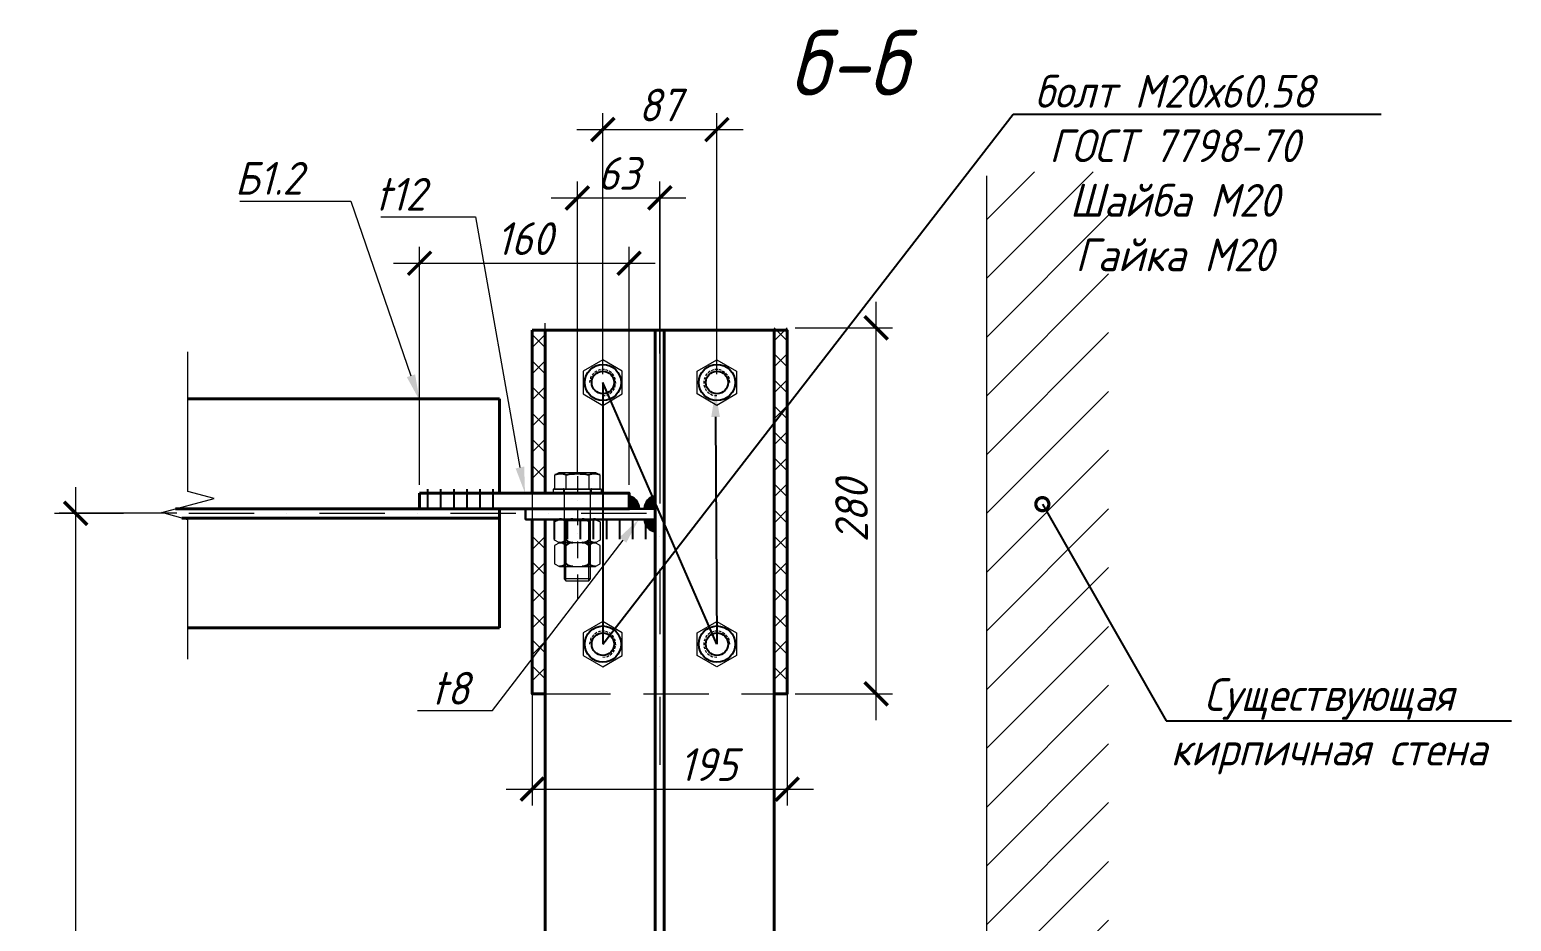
# Model space of a CAD drawing. Header units: millimetres. Extents: x 504091 to 2165846, y 135022 to 442887.
# Drawn here: x 893741 to 894873, y 257234 to 257916 of the extents above; entities that cross this region are included whole.
import ezdxf
from ezdxf import colors
from ezdxf.entities.mleader import LeaderData, LeaderLine
from ezdxf.math import Vec2, Vec3

# ---------------------------------------------------------------- set-up
doc = ezdxf.new("R2010")
doc.units = ezdxf.units.MM
doc.linetypes.add('( Dashed )', pattern=[0.75, 0.5, -0.25])
doc.layers.get('Defpoints').update_dxf_attribs({"color": 255})
for name, color, linetype in [('PDF _Геометрия', 7, 'Continuous'), ('PDF _Сплошная заливка', 7, 'Continuous'), ('PDF _Текст', 7, 'Continuous'), ('SGRAND', 7, 'Continuous')]:
    doc.layers.add(name, color=color, linetype=linetype)
for name, color, linetype, lineweight in [('Лестницы', 7, 'Continuous', 18), ('Размер', 7, 'Continuous', 13), ('Размеры КР', 164, 'Continuous', 9)]:
    doc.layers.add(name, color=color, linetype=linetype, lineweight=lineweight)
doc.styles.add('GOST 2.304_new', font='isocpeur.ttf', dxfattribs={"width": 0.9, "oblique": 15})
doc.dimstyles.new('SPDS 1_10', dxfattribs={"dimscale": 10, "dimtxt": 2.5, "dimasz": 1.77, "dimexe": 1.25, "dimexo": 0.625, "dimtad": 1, "dimdec": 0, "dimrnd": 0.001, "dimtxsty": 'GOST 2.304_new', "dimblk": 'ARCHTICK', "dimcen": 2.5, "dimdle": 2, "dimclrt": 256, "dimadec": 0, "dimazin": 2, "dimtfac": 0.75, "dimtdec": 0, "dimtmove": 1, "dimatfit": 3, "dimfxl": 0, "dimtolj": 1, "dimlwd": 9, "dimlwe": 9, "dimarcsym": 0})

# ---------------------------------------------------------------- blocks, each defined once
blk = doc.blocks.new('_ArchTick')
at = {"color": 0, "linetype": 'ByBlock', "const_width": 0.15}
blk.add_lwpolyline([(-0.5, -0.5), (0.5, 0.5)], dxfattribs=at)
blk = doc.blocks.new('*D1268')
at = {"layer": 'Defpoints', "color": 0, "lineweight": 20, "transparency": 16777216}
for p in [(893775.8, 257546.3), (893859.4, 257546.3), (893859.4, 256811.4)]:
    blk.add_point(p, dxfattribs=at)
at = {"layer": 'Размеры КР', "color": 0, "lineweight": 9, "transparency": 16777216}
for p, q in [((893775.8, 256791.4), (893775.8, 257566.3)), ((893853.1, 257546.3), (893763.3, 257546.3)), ((893853.1, 256811.4), (893763.3, 256811.4))]:
    blk.add_line(p, q, dxfattribs=at)
at = {"layer": 'Размеры КР', "color": 0, "lineweight": 9, "transparency": 16777216, "xscale": 17.7, "yscale": 17.7, "zscale": 17.7}
for p, rotation in [((893775.8, 257546.3), 90), ((893775.8, 256811.4), 270)]:
    blk.add_blockref('_ArchTick', p, dxfattribs=dict(at, rotation=rotation))
at = {"layer": 'Размеры КР', "lineweight": 20, "transparency": 16777216, "insert": (893757, 257178.8), "char_height": 25, "attachment_point": 5, "rotation": 90, "style": 'GOST 2.304_new'}
blk.add_mtext('\\A1;735', dxfattribs=at)
blk = doc.blocks.new('*D1269')
at = {"layer": 'Defpoints', "color": 0, "lineweight": 20, "transparency": 16777216}
for p in [(894198.8, 257737.4), (894038.7, 257561.7), (894198.8, 257561.7)]:
    blk.add_point(p, dxfattribs=at)
at = {"layer": 'Размеры КР', "color": 0, "lineweight": 9, "transparency": 16777216}
for p, q in [((894038.7, 257568), (894038.7, 257749.9)), ((894198.8, 257568), (894198.8, 257749.9)), ((894018.7, 257737.4), (894218.8, 257737.4))]:
    blk.add_line(p, q, dxfattribs=at)
at = {"layer": 'Размеры КР', "color": 0, "lineweight": 9, "transparency": 16777216, "xscale": 17.7, "yscale": 17.7, "zscale": 17.7, "rotation": 180}
blk.add_blockref('_ArchTick', (894038.7, 257737.4), dxfattribs=at)
at = {"layer": 'Размеры КР', "color": 0, "lineweight": 9, "transparency": 16777216, "xscale": 17.7, "yscale": 17.7, "zscale": 17.7}
blk.add_blockref('_ArchTick', (894198.8, 257737.4), dxfattribs=at)
at = {"layer": 'Размеры КР', "lineweight": 20, "transparency": 16777216, "insert": (894118.8, 257756.2), "char_height": 25, "attachment_point": 5, "style": 'GOST 2.304_new'}
blk.add_mtext('\\A1;160', dxfattribs=at)
blk = doc.blocks.new('*D1271')
at = {"layer": 'Defpoints', "color": 0, "lineweight": 20, "transparency": 16777216}
for p in [(894222.3, 257787.3), (894222.3, 257662), (894159.3, 257570.8)]:
    blk.add_point(p, dxfattribs=at)
at = {"layer": 'Размеры КР', "color": 0, "lineweight": 9, "transparency": 16777216}
for p, q in [((894159.3, 257577.1), (894159.3, 257799.8)), ((894222.3, 257668.3), (894222.3, 257799.8)), ((894139.3, 257787.3), (894242.3, 257787.3))]:
    blk.add_line(p, q, dxfattribs=at)
at = {"layer": 'Размеры КР', "color": 0, "lineweight": 9, "transparency": 16777216, "xscale": 17.7, "yscale": 17.7, "zscale": 17.7, "rotation": 180}
blk.add_blockref('_ArchTick', (894159.3, 257787.3), dxfattribs=at)
at = {"layer": 'Размеры КР', "color": 0, "lineweight": 9, "transparency": 16777216, "xscale": 17.7, "yscale": 17.7, "zscale": 17.7}
blk.add_blockref('_ArchTick', (894222.3, 257787.3), dxfattribs=at)
at = {"layer": 'Размеры КР', "lineweight": 20, "transparency": 16777216, "insert": (894190.8, 257806), "char_height": 25, "attachment_point": 5, "style": 'GOST 2.304_new'}
blk.add_mtext('\\A1;63', dxfattribs=at)
blk = doc.blocks.new('_DotSmall')
at = {"color": 0, "linetype": 'ByBlock', "lineweight": 35, "const_width": 0.5}
blk.add_lwpolyline([(-0.0625, 0, 1), (0.0625, 0, 1)], format="xyb", close=True, dxfattribs=at)
blk = doc.blocks.new('*D1325')
at = {"layer": 'Defpoints', "color": 0, "lineweight": 20, "transparency": 16777216}
for p in [(894266, 257839.6), (894178.8, 257646.2), (894266, 257646.2)]:
    blk.add_point(p, dxfattribs=at)
at = {"layer": 'Размеры КР', "color": 0, "lineweight": 9, "transparency": 16777216}
for p, q in [((894178.8, 257652.5), (894178.8, 257852.1)), ((894266, 257652.5), (894266, 257852.1)), ((894158.8, 257839.6), (894286, 257839.6))]:
    blk.add_line(p, q, dxfattribs=at)
at = {"layer": 'Размеры КР', "color": 0, "lineweight": 9, "transparency": 16777216, "xscale": 17.7, "yscale": 17.7, "zscale": 17.7, "rotation": 180}
blk.add_blockref('_ArchTick', (894178.8, 257839.6), dxfattribs=at)
at = {"layer": 'Размеры КР', "color": 0, "lineweight": 9, "transparency": 16777216, "xscale": 17.7, "yscale": 17.7, "zscale": 17.7}
blk.add_blockref('_ArchTick', (894266, 257839.6), dxfattribs=at)
at = {"layer": 'Размеры КР', "lineweight": 20, "transparency": 16777216, "insert": (894222.4, 257858.3), "char_height": 25, "attachment_point": 5, "style": 'GOST 2.304_new'}
blk.add_mtext('\\A1;87', dxfattribs=at)
blk = doc.blocks.new('*D1576')
at = {"layer": 'Defpoints', "color": 0, "lineweight": 20, "transparency": 16777216}
for p in [(894124.8, 257623.9), (894319.7, 257588.6), (894319.7, 257335.5)]:
    blk.add_point(p, dxfattribs=at)
at = {"layer": 'Размеры КР', "color": 0, "lineweight": 9, "transparency": 16777216}
for p, q in [((894124.8, 257617.7), (894124.8, 257323)), ((894319.7, 257582.3), (894319.7, 257323)), ((894104.8, 257335.5), (894339.7, 257335.5))]:
    blk.add_line(p, q, dxfattribs=at)
at = {"layer": 'Размеры КР', "color": 0, "lineweight": 9, "transparency": 16777216, "xscale": 17.7, "yscale": 17.7, "zscale": 17.7, "rotation": 180}
blk.add_blockref('_ArchTick', (894124.8, 257335.5), dxfattribs=at)
at = {"layer": 'Размеры КР', "color": 0, "lineweight": 9, "transparency": 16777216, "xscale": 17.7, "yscale": 17.7, "zscale": 17.7}
blk.add_blockref('_ArchTick', (894319.7, 257335.5), dxfattribs=at)
at = {"layer": 'Размеры КР', "lineweight": 20, "transparency": 16777216, "insert": (894259.4, 257354.2), "char_height": 25, "attachment_point": 5, "style": 'GOST 2.304_new'}
blk.add_mtext('\\A1;195', dxfattribs=at)
blk = doc.blocks.new('*D1577')
at = {"layer": 'Defpoints', "color": 0, "lineweight": 20, "transparency": 16777216}
for p in [(894319.7, 257688), (894387.7, 257688), (894319.7, 257408.2)]:
    blk.add_point(p, dxfattribs=at)
at = {"layer": 'Размеры КР', "color": 0, "lineweight": 9, "transparency": 16777216}
for p, q in [((894387.7, 257388.2), (894387.7, 257708)), ((894325.9, 257688), (894400.2, 257688)), ((894325.9, 257408.2), (894400.2, 257408.2))]:
    blk.add_line(p, q, dxfattribs=at)
at = {"layer": 'Размеры КР', "color": 0, "lineweight": 9, "transparency": 16777216, "xscale": 17.7, "yscale": 17.7, "zscale": 17.7}
for p, rotation in [((894387.7, 257688), 90), ((894387.7, 257408.2), 270)]:
    blk.add_blockref('_ArchTick', p, dxfattribs=dict(at, rotation=rotation))
at = {"layer": 'Размеры КР', "lineweight": 20, "transparency": 16777216, "insert": (894368.9, 257548.1), "char_height": 25, "attachment_point": 5, "rotation": 90, "style": 'GOST 2.304_new'}
blk.add_mtext('\\A1;280', dxfattribs=at)

msp = doc.modelspace()

# ---------------------------------------------------------------- hatches: boundary and pattern name
at = {"layer": 'SGRAND', "lineweight": 13}
h = msp.add_hatch(dxfattribs=at)
h.set_pattern_fill('ANSI31', color=256, scale=10)
h.set_pattern_definition([(45, (-2109.837, 1974.943), (-22.4506403, 22.4506403), [])])
h.paths.add_polyline_path([(894472.1988, 257807.3093), (894565.3492, 257807.3093), (894565.3492, 256476.6655), (894472.1988, 256476.6655)])

# ---------------------------------------------------------------- linework, layer by layer
at = {"layer": 'PDF _Геометрия', "lineweight": 40}
for p, q in [((894309.7056, 257686.1304), (894124.7745, 257686.1304)), ((894124.7745, 257686.1304), (894124.7745, 257561.7145)), ((894309.7056, 257686.1304), (894134.7193, 257686.1304)), ((894134.7193, 257686.1304), (894134.7193, 257561.7145)), ((894309.7056, 256536.7369), (894309.7056, 257686.1304)), ((894099.8067, 257633.6556), (893861.5544, 257633.6556)), ((894099.8067, 257561.7145), (894099.8067, 257633.6556)), ((894099.8067, 257458.6693), (894099.8067, 257549.6538)), ((893861.5544, 257458.6693), (894099.8067, 257458.6693))]:
    msp.add_line(p, q, dxfattribs=at)
at = {"layer": 'PDF _Геометрия', "lineweight": 9}
for points in [[(894472.1988, 256473.6641), (894472.1988, 257804.0791)], [(894472.1988, 257696.2868), (894472.1988, 257804.0791)], [(893901.3337, 257784.9437), (893976.2371, 257784.9437), (893986.1819, 257784.9437), (894032.0973, 257651.4293)], [(894008.9798, 257772.9594), (894071.3993, 257772.9594), (894081.3441, 257772.9594), (894115.2528, 257581.1809)], [(894472.1988, 257423.1219), (894472.1988, 257724.4285)], [(894222.3182, 257695.8636), (894222.3182, 257653.9684)], [(894134.7193, 257564.2536), (894134.7193, 257691.6318)], [(893861.5544, 257434.7595), (893861.5544, 257541.4017), (893841.6648, 257546.9031), (893881.6556, 257557.4826), (893861.5544, 257562.984), (893861.5544, 257669.6262)], [(894169.8435, 257651.0062), (894169.4203, 257649.9482), (894169.2087, 257649.1018)], [(894171.7478, 257653.3337), (894171.3246, 257652.9105), (894170.4783, 257651.8525)], [(894174.0753, 257655.0264), (894172.8058, 257654.18), (894172.3826, 257653.9684)], [(894177.0376, 257655.8728), (894176.1912, 257655.8728), (894175.1333, 257655.4496)], [(894179.9999, 257656.0844), (894178.0956, 257656.0844), (894177.884, 257656.0844)], [(894182.7506, 257655.238), (894181.6926, 257655.6612), (894180.8463, 257655.8728)], [(894185.2897, 257653.5453), (894185.0781, 257653.9684), (894183.597, 257654.8148)], [(894187.194, 257651.2178), (894186.3476, 257652.4873), (894185.9245, 257652.9105)], [(894188.252, 257648.4671), (894188.252, 257649.3134), (894187.6172, 257650.3714)], [(894256.8077, 257650.3714), (894256.3845, 257649.3134), (894256.1729, 257648.4671)], [(894258.5004, 257652.9105), (894258.0772, 257652.4873), (894257.2309, 257651.2178)], [(894260.8279, 257654.8148), (894259.5584, 257653.9684), (894259.1352, 257653.5453)], [(894263.5786, 257655.8728), (894262.7322, 257655.6612), (894261.6743, 257655.238)], [(894266.5409, 257656.0844), (894264.6366, 257656.0844), (894264.425, 257656.0844)], [(894269.5032, 257655.4496), (894268.4452, 257655.8728), (894267.3873, 257656.0844)], [(894272.0423, 257653.9684), (894271.8307, 257654.18), (894270.3495, 257655.0264)], [(894274.1582, 257651.8525), (894273.1002, 257652.9105), (894272.6771, 257653.3337)], [(894275.4277, 257649.1018), (894275.2162, 257649.9482), (894274.5814, 257651.0062)], [(894168.7855, 257648.0439), (894168.5739, 257646.1396)], [(894184.2317, 257637.8875), (894185.5013, 257638.9454), (894185.9245, 257639.3686)], [(894186.5592, 257640.0034), (894186.7708, 257640.215), (894187.6172, 257641.6961)], [(894188.0404, 257642.5425), (894188.252, 257643.6005), (894188.4636, 257644.6584)], [(894188.6752, 257645.5048), (894188.4636, 257647.4091), (894188.4636, 257647.6207)], [(894255.9613, 257647.4091), (894255.9613, 257645.5048)], [(894255.9613, 257644.4468), (894256.1729, 257643.6005), (894256.5961, 257642.5425)], [(894257.0193, 257641.6961), (894257.8656, 257640.215), (894258.0772, 257640.0034)], [(894258.712, 257639.157), (894259.1352, 257638.9454), (894260.1931, 257637.8875)], [(894275.8509, 257646.1396), (894275.6393, 257648.0439), (894275.6393, 257648.2555)], [(894178.7303, 257636.1947), (894180.4231, 257636.4063), (894180.6347, 257636.4063)], [(894181.6926, 257636.6179), (894182.3274, 257636.8295), (894183.3854, 257637.4643)], [(894222.3182, 257629.0006), (894222.3182, 257629.0006)], [(894261.0395, 257637.4643), (894262.0975, 257636.8295), (894262.9438, 257636.6179)], [(894264.0018, 257636.4063), (894265.9061, 257636.1947)], [(894222.3182, 257604.0328), (894222.3182, 257553.8856)], [(894150.5887, 257575.4679), (894150.5887, 257564.6768)], [(894159.2639, 257580.7577), (894159.2639, 257580.7577)], [(894159.2639, 257574.6216), (894159.2639, 257562.1377)], [(894167.9392, 257575.4679), (894167.9392, 257564.6768)], [(894148.6843, 257564.6768), (894148.6843, 257561.7145)], [(894149.3191, 257563.8304), (894149.3191, 257496.1211)], [(894169.2087, 257496.1211), (894169.2087, 257563.8304)], [(894169.8435, 257564.6768), (894169.8435, 257561.7145)], [(894099.8067, 257549.6538), (894038.7146, 257549.6538)], [(894159.2639, 257555.7899), (894159.2639, 257555.7899)], [(894159.2639, 257549.6537), (894159.2639, 257537.1698)], [(893759.5672, 257546.2683), (893812.2536, 257546.2683)], [(893837.433, 257546.2683), (893837.433, 257546.2683)], [(893862.4008, 257546.2683), (893912.3364, 257546.2683)], [(893937.3042, 257546.2683), (893937.3042, 257546.2683)], [(893962.2721, 257546.2683), (894012.2077, 257546.2683)], [(894037.3871, 257546.2683), (894037.3871, 257546.2683)], [(894062.3549, 257546.2683), (894112.2906, 257546.2683)], [(894137.2584, 257546.2683), (894137.2584, 257546.2683)], [(894149.3191, 257540.7669), (894169.2087, 257540.7669)], [(894150.5887, 257494.6399), (894150.5887, 257540.7669)], [(894150.5887, 257539.7089), (894150.5887, 257525.7439)], [(894162.2262, 257546.2683), (894212.1618, 257546.2683)], [(894167.9392, 257494.6399), (894167.9392, 257540.7669)], [(894167.9392, 257539.7089), (894167.9392, 257525.7439)], [(894037.1755, 257395.615), (894084.5721, 257395.615), (894094.5169, 257395.615), (894194.1765, 257525.7439)], [(894159.2639, 257530.8221), (894159.2639, 257530.8221)], [(894222.3182, 257528.9178), (894222.3182, 257528.9178)], [(894150.5887, 257521.7237), (894150.5887, 257507.7586)], [(894159.2639, 257524.6859), (894159.2639, 257511.9904)], [(894167.9392, 257521.7237), (894167.9392, 257507.7586)], [(894159.2639, 257505.8543), (894159.2639, 257505.8543)], [(894222.3182, 257503.9499), (894222.3182, 257454.0143)], [(894159.2639, 257499.5065), (894159.2639, 257480.8865)], [(894168.7855, 257448.0898), (894168.5739, 257446.1854)], [(894169.8435, 257451.052), (894169.4203, 257449.9941), (894169.2087, 257449.1477)], [(894171.7478, 257453.3795), (894171.3246, 257452.9564), (894170.4783, 257451.8984)], [(894174.0753, 257455.0723), (894172.8058, 257454.2259), (894172.3826, 257454.0143)], [(894177.0376, 257455.9186), (894176.1912, 257455.9186), (894175.1333, 257455.4955)], [(894179.9999, 257456.1302), (894178.0956, 257456.1302), (894177.884, 257456.1302)], [(894182.7506, 257455.2839), (894181.6926, 257455.7071), (894180.8463, 257455.9186)], [(894185.2897, 257453.5911), (894185.0781, 257454.0143), (894183.597, 257454.8607)], [(894187.194, 257451.2636), (894186.3476, 257452.5332), (894185.9245, 257452.9564)], [(894188.252, 257448.5129), (894188.252, 257449.3593), (894187.6172, 257450.4173)], [(894188.6752, 257445.5507), (894188.4636, 257447.455), (894188.4636, 257447.6666)], [(894255.9613, 257447.455), (894255.9613, 257445.5507)], [(894256.8077, 257450.4173), (894256.3845, 257449.3593), (894256.1729, 257448.5129)], [(894258.5004, 257452.9564), (894258.0772, 257452.5332), (894257.2309, 257451.2636)], [(894260.8279, 257454.8607), (894259.5584, 257454.0143), (894259.1352, 257453.5911)], [(894263.5786, 257455.9186), (894262.7322, 257455.7071), (894261.6743, 257455.2839)], [(894266.5409, 257456.1302), (894264.6366, 257456.1302), (894264.425, 257456.1302)], [(894269.5032, 257455.4955), (894268.4452, 257455.9186), (894267.3873, 257456.1302)], [(894272.0423, 257454.0143), (894271.8307, 257454.2259), (894270.3495, 257455.0723)], [(894274.1582, 257451.8984), (894273.1002, 257452.9564), (894272.6771, 257453.3795)], [(894275.4277, 257449.1477), (894275.2162, 257449.9941), (894274.5814, 257451.052)], [(894275.8509, 257446.1854), (894275.6393, 257448.0898), (894275.6393, 257448.3013)], [(894178.7303, 257436.2406), (894180.4231, 257436.4522), (894180.6347, 257436.4522)], [(894181.6926, 257436.6638), (894182.3274, 257436.8754), (894183.3854, 257437.5102)], [(894184.2317, 257437.9334), (894185.5013, 257438.9913), (894185.9245, 257439.4145)], [(894186.5592, 257440.0493), (894186.7708, 257440.2609), (894187.6172, 257441.742)], [(894188.0404, 257442.5884), (894188.252, 257443.6463), (894188.4636, 257444.7043)], [(894255.9613, 257444.4927), (894256.1729, 257443.6463), (894256.5961, 257442.5884)], [(894257.0193, 257441.742), (894257.8656, 257440.2609), (894258.0772, 257440.0493)], [(894258.712, 257439.2029), (894259.1352, 257438.9913), (894260.1931, 257437.9334)], [(894261.0395, 257437.5102), (894262.0975, 257436.8754), (894262.9438, 257436.6638)], [(894264.0018, 257436.4522), (894265.9061, 257436.2406)], [(894222.3182, 257429.0465), (894222.3182, 257429.0465)], [(894222.3182, 257406.0787), (894222.3182, 257353.9315)]]:
    msp.add_lwpolyline(points, dxfattribs=at)
at = {"layer": 'PDF _Геометрия', "lineweight": 15}
msp.add_lwpolyline([(894222.3182, 257723.1589), (894222.3182, 257787.2712), (894222.3182, 257595.146)], dxfattribs=at)
at = {"layer": 'PDF _Геометрия', "lineweight": 40}
for points in [[(894218.7212, 256549.5693), (894218.7212, 257686.1304)], [(894225.7037, 256523.6929), (894225.7037, 257686.1304)], [(894309.7056, 257408.1946), (894319.6504, 257408.1946), (894319.6504, 257686.1304), (894309.7056, 257686.1304)], [(893852.0624, 257549.6538), (894099.8067, 257549.6538)], [(893856.9645, 257542.6712), (894099.8067, 257542.6712)], [(894124.7745, 257541.6133), (894124.7745, 257408.1946), (894134.7193, 257408.1946)], [(894134.7193, 257541.6133), (894134.7193, 256826.8291)]]:
    msp.add_lwpolyline(points, dxfattribs=at)
at = {"layer": 'PDF _Геометрия', "lineweight": 13}
for points in [[(894319.6504, 257678.0899), (894309.7056, 257688.0347)], [(894309.7056, 257678.0899), (894319.6504, 257688.0347)], [(894124.7745, 257682.9565), (894134.7193, 257673.0117)], [(894134.7193, 257682.9565), (894124.7745, 257673.0117)], [(894124.7745, 257662.8553), (894134.7193, 257652.9105)], [(894134.7193, 257662.8553), (894124.7745, 257652.9105)], [(894319.6504, 257658.2003), (894309.7056, 257668.1451)], [(894309.7056, 257658.2003), (894319.6504, 257668.1451)], [(894124.7745, 257642.9657), (894134.7193, 257633.0209)], [(894134.7193, 257642.9657), (894124.7745, 257633.0209)], [(894319.6504, 257638.3107), (894309.7056, 257648.2555)], [(894309.7056, 257638.3107), (894319.6504, 257648.2555)], [(894319.6504, 257618.421), (894309.7056, 257628.3659)], [(894309.7056, 257618.421), (894319.6504, 257628.3659)], [(894124.7745, 257622.8645), (894134.7193, 257612.9197)], [(894134.7193, 257622.8645), (894124.7745, 257612.9197)], [(894319.6504, 257598.5314), (894309.7056, 257608.4762)], [(894309.7056, 257598.5314), (894319.6504, 257608.4762)], [(894124.7745, 257602.9749), (894134.7193, 257593.03)], [(894134.7193, 257602.9749), (894124.7745, 257593.03)], [(894124.7745, 257582.8736), (894134.7193, 257572.9288)], [(894134.7193, 257582.8736), (894124.7745, 257572.9288)], [(894319.6504, 257578.6418), (894309.7056, 257588.5866)], [(894309.7056, 257578.6418), (894319.6504, 257588.5866)], [(894319.6504, 257558.7522), (894309.7056, 257568.697)], [(894309.7056, 257558.7522), (894319.6504, 257568.697)], [(894319.6504, 257538.8626), (894309.7056, 257548.8074)], [(894309.7056, 257538.8626), (894319.6504, 257548.8074)], [(894124.7745, 257528.9178), (894134.9309, 257518.973)], [(894134.9309, 257528.9178), (894124.9861, 257518.973)], [(894319.6504, 257518.973), (894309.7056, 257528.9178)], [(894309.7056, 257518.973), (894319.6504, 257528.9178)], [(894134.9309, 257509.0282), (894124.9861, 257498.8718)], [(894124.9861, 257508.8166), (894134.9309, 257498.8718)], [(894319.6504, 257498.8718), (894309.7056, 257509.0282)], [(894309.7056, 257498.8718), (894319.6504, 257508.8166)], [(894124.9861, 257488.9269), (894135.1425, 257478.9821)], [(894135.1425, 257488.9269), (894125.1977, 257478.9821)], [(894319.6504, 257478.9821), (894309.494, 257488.9269)], [(894309.494, 257478.9821), (894319.6504, 257488.9269)], [(894135.1425, 257469.0373), (894125.1977, 257458.8809)], [(894125.1977, 257468.8257), (894135.1425, 257458.8809)], [(894319.4388, 257458.8809), (894309.494, 257469.0373)], [(894309.494, 257458.8809), (894319.4388, 257468.8257)], [(894125.1977, 257448.9361), (894135.3541, 257438.9913)], [(894135.3541, 257448.9361), (894125.4092, 257438.9913)], [(894319.4388, 257438.9913), (894309.494, 257448.9361)], [(894309.494, 257438.9913), (894319.4388, 257448.9361)], [(894135.3541, 257429.0465), (894125.4092, 257418.8901)], [(894125.4092, 257428.8349), (894135.5656, 257418.8901)], [(894319.4388, 257418.8901), (894309.494, 257429.0465)], [(894309.494, 257418.8901), (894319.4388, 257428.8349)]]:
    msp.add_lwpolyline(points, dxfattribs=at)
at = {"layer": 'PDF _Геометрия', "lineweight": 9}
for points in [[(894193.5418, 257654.8148), (894178.7303, 257663.4901), (894163.7073, 257654.8148), (894163.7073, 257637.4643), (894178.7303, 257628.789), (894193.5418, 257637.4643)], [(894250.8831, 257654.8148), (894265.9061, 257663.4901), (894280.9291, 257654.8148), (894280.9291, 257637.4643), (894265.9061, 257628.789), (894250.8831, 257637.4643)], [(894176.6144, 257575.4679), (894173.4406, 257577.1607), (894145.0873, 257577.1607), (894141.9134, 257575.4679), (894141.9134, 257564.6768), (894176.6144, 257564.6768)], [(894140.8554, 257564.6768), (894140.8554, 257561.7145), (894177.6724, 257561.7145), (894177.6724, 257564.6768)], [(894141.9134, 257521.7237), (894141.9134, 257507.7586), (894145.5105, 257505.6427), (894173.0174, 257505.6427), (894176.6144, 257507.7586), (894176.6144, 257521.7237), (894173.0174, 257523.628), (894145.5105, 257523.628), (894141.9134, 257525.7439), (894141.9134, 257539.7089), (894145.5105, 257541.6133), (894173.0174, 257541.6133), (894176.6144, 257539.7089), (894176.6144, 257525.7439), (894173.0174, 257523.628), (894145.5105, 257523.628)], [(894167.9392, 257494.6399), (894169.2087, 257496.1211), (894149.3191, 257496.1211), (894150.5887, 257494.6399)], [(894193.5418, 257454.8607), (894178.7303, 257463.5359), (894163.7073, 257454.8607), (894163.7073, 257437.5102), (894178.7303, 257428.8349), (894193.5418, 257437.5102)], [(894250.8831, 257454.8607), (894265.9061, 257463.5359), (894280.9291, 257454.8607), (894280.9291, 257437.5102), (894265.9061, 257428.8349), (894250.8831, 257437.5102)]]:
    msp.add_lwpolyline(points, close=True, dxfattribs=at)
at = {"layer": 'PDF _Геометрия', "lineweight": 40}
msp.add_lwpolyline([(894038.7146, 257561.7145), (894198.8316, 257561.7145), (894198.8316, 257549.6538), (894038.7146, 257549.6538)], close=True, dxfattribs=at)
at = {"layer": 'PDF _Геометрия', "lineweight": 25}
for points in [[(894044.7928, 257564.6768), (894044.7928, 257549.6538)], [(894054.7376, 257564.6768), (894054.7376, 257549.6538)], [(894064.894, 257564.6768), (894064.894, 257549.6538)], [(894074.8388, 257564.6768), (894074.8388, 257549.6538)], [(894084.7836, 257564.6768), (894084.7836, 257549.6538)], [(894094.7285, 257564.6768), (894094.7285, 257549.6538)], [(894141.7018, 257526.5903), (894141.7018, 257541.6133)], [(894151.8582, 257526.5903), (894151.8582, 257541.6133)], [(894161.803, 257526.5903), (894161.803, 257541.6133)], [(894171.7478, 257526.5903), (894171.7478, 257541.6133)], [(894181.6926, 257526.5903), (894181.6926, 257541.6133)], [(894191.849, 257526.5903), (894191.849, 257541.6133)], [(894201.7938, 257526.5903), (894201.7938, 257541.6133)], [(894211.7386, 257526.5903), (894211.7386, 257541.6133)]]:
    msp.add_lwpolyline(points, dxfattribs=at)
at = {"layer": 'PDF _Геометрия', "lineweight": 30}
msp.add_lwpolyline([(894119.6963, 257549.6538), (894218.7212, 257549.6538), (894218.7212, 257541.6133), (894119.6963, 257541.6133)], close=True, dxfattribs=at)
at = {"layer": 'PDF _Геометрия', "lineweight": 25}
for points in [[(894155.8318, 257541.8244, 0.190450673), (894150.7075, 257539.8362, 0.190477489), (894145.5571, 257541.8244)], [(894173.1823, 257541.8244, 0.190450673), (894168.0319, 257539.8363, 0.190477489), (894162.9076, 257541.8244)], [(894145.5572, 257505.8547, 0.190450673), (894150.7075, 257507.8428, 0.190477489), (894155.8318, 257505.8548)], [(894162.9077, 257505.8547, 0.190450673), (894168.032, 257507.8429, 0.190477489), (894173.1823, 257505.8548)]]:
    msp.add_lwpolyline(points, format="xyb", dxfattribs=at)
for points in [[(894155.8318, 257523.8391, 0.190450673), (894150.7075, 257521.8509, 0.190477489), (894145.5571, 257523.8391, 0.190450673), (894150.7075, 257525.8281, 0.190477489)], [(894168.032, 257525.8282, 0.190477489), (894173.1823, 257523.8391, 0.190450673), (894168.0319, 257521.851, 0.190477489), (894162.9076, 257523.8391, 0.190450673)]]:
    msp.add_lwpolyline(points, format="xyb", close=True, dxfattribs=at)
for centre, radius in [((894178.8361, 257646.2453), 13.8593), ((894178.836, 257646.2452), 8.5696), ((894266.0117, 257646.2452), 13.8594), ((894266.0118, 257646.2452), 8.5696), ((894178.8361, 257446.2912), 13.8593), ((894266.0117, 257446.291), 13.8594), ((894178.836, 257446.2911), 8.5696), ((894266.0118, 257446.2911), 8.5696)]:
    msp.add_circle(centre, radius, dxfattribs=at)
for centre, radius, start, end in [((894146.4626, 257565.4187), 11.1073, 66.8601084, 113.1398916), ((894159.3697, 257533.2565), 43.0576, 78.3682734, 101.6317266), ((894172.2768, 257565.4187), 11.1073, 66.8601084, 113.1398916), ((894148.5787, 257563.9363), 0.7404, 359.9894496, 90.0105504), ((894170.1608, 257563.9363), 0.7404, 89.9894496, 180.0105504), ((894197.0331, 257549.9712), 9.6273, 359.2194416, 82.6174772), ((894220.0965, 257549.9712), 9.6274, 97.3829453, 180.7847598), ((894220.0964, 257541.719), 9.6273, 179.2194416, 262.6174772)]:
    msp.add_arc(centre, radius, start, end, dxfattribs=at)
at = {"layer": 'PDF _Сплошная заливка', "lineweight": 20, "transparency": 33554559}
for points in [[(894035.2712, 257652.4873), (894038.6567, 257632.5977), (894028.9234, 257650.3714)], [(894118.6383, 257582.0273), (894119.2731, 257561.7145), (894112.079, 257580.5461)], [(894198.1968, 257549.6538), (894198.1968, 257559.387), (894199.8895, 257549.6538)], [(894198.1968, 257559.387), (894199.8895, 257549.6538), (894199.8895, 257558.9638)], [(894218.7212, 257549.6538), (894217.0284, 257558.9638), (894218.7212, 257559.387)], [(894199.8895, 257549.6538), (894199.8895, 257558.9638), (894201.5822, 257549.6538)], [(894199.8895, 257558.9638), (894201.5822, 257549.6538), (894201.5822, 257558.329)], [(894201.5822, 257549.6538), (894201.5822, 257558.329), (894203.0634, 257549.6538)], [(894201.5822, 257558.329), (894203.0634, 257549.6538), (894203.0634, 257557.2711)], [(894203.0634, 257549.6538), (894203.0634, 257557.2711), (894204.3329, 257549.6538)], [(894203.0634, 257557.2711), (894204.3329, 257549.6538), (894204.3329, 257556.2131)], [(894204.3329, 257549.6538), (894204.3329, 257556.2131), (894205.1793, 257549.6538)], [(894204.3329, 257556.2131), (894205.1793, 257549.6538), (894205.1793, 257554.732)], [(894205.1793, 257549.6538), (894205.1793, 257554.732), (894206.0257, 257549.6538)], [(894205.1793, 257554.732), (894206.0257, 257549.6538), (894206.0257, 257553.0392)], [(894206.0257, 257549.6538), (894206.0257, 257553.0392), (894206.4489, 257549.6538)], [(894206.0257, 257553.0392), (894206.4489, 257549.6538), (894206.4489, 257551.3465)], [(894206.4489, 257549.6538), (894206.4489, 257551.3465), (894206.6604, 257549.6538)], [(894210.2575, 257549.6538), (894210.4691, 257551.3465), (894210.4691, 257549.6538)], [(894210.4691, 257551.3465), (894210.8923, 257553.0392), (894210.8923, 257549.6538)], [(894210.4691, 257551.3465), (894210.4691, 257549.6538), (894210.8923, 257549.6538)], [(894210.8923, 257553.0392), (894211.7386, 257554.732), (894211.7386, 257549.6538)], [(894210.8923, 257553.0392), (894210.8923, 257549.6538), (894211.7386, 257549.6538)], [(894211.7386, 257554.732), (894212.7966, 257556.2131), (894212.7966, 257549.6538)], [(894211.7386, 257554.732), (894211.7386, 257549.6538), (894212.7966, 257549.6538)], [(894212.7966, 257556.2131), (894214.0662, 257557.2711), (894214.0662, 257549.6538)], [(894212.7966, 257556.2131), (894212.7966, 257549.6538), (894214.0662, 257549.6538)], [(894214.0662, 257557.2711), (894215.3357, 257558.329), (894215.3357, 257549.6538)], [(894214.0662, 257557.2711), (894214.0662, 257549.6538), (894215.3357, 257549.6538)], [(894215.3357, 257558.329), (894217.0284, 257558.9638), (894217.0284, 257549.6538)], [(894215.3357, 257558.329), (894215.3357, 257549.6538), (894217.0284, 257549.6538)], [(894217.0284, 257558.9638), (894217.0284, 257549.6538), (894218.7212, 257549.6538)], [(894191.4258, 257527.8598), (894206.2373, 257541.6133), (894196.7156, 257523.8396)], [(894210.2575, 257541.6133), (894210.4691, 257541.6133), (894210.4691, 257539.9205)], [(894210.4691, 257541.6133), (894210.4691, 257539.9205), (894210.8923, 257538.2278)], [(894210.4691, 257541.6133), (894210.8923, 257541.6133), (894210.8923, 257538.2278)], [(894210.8923, 257541.6133), (894210.8923, 257538.2278), (894211.7386, 257536.7467)], [(894210.8923, 257541.6133), (894211.7386, 257541.6133), (894211.7386, 257536.7467)], [(894211.7386, 257541.6133), (894211.7386, 257536.7467), (894212.7966, 257535.2655)], [(894211.7386, 257541.6133), (894212.7966, 257541.6133), (894212.7966, 257535.2655)], [(894212.7966, 257541.6133), (894212.7966, 257535.2655), (894214.0662, 257533.996)], [(894212.7966, 257541.6133), (894214.0662, 257541.6133), (894214.0662, 257533.996)], [(894214.0662, 257541.6133), (894214.0662, 257533.996), (894215.3357, 257532.938)], [(894214.0662, 257541.6133), (894215.3357, 257541.6133), (894215.3357, 257532.938)], [(894215.3357, 257541.6133), (894215.3357, 257532.938), (894217.0284, 257532.3032)], [(894215.3357, 257541.6133), (894217.0284, 257541.6133), (894217.0284, 257532.3032)], [(894217.0284, 257541.6133), (894217.0284, 257532.3032), (894218.7212, 257531.8801)], [(894218.7212, 257531.8801), (894217.0284, 257541.6133), (894218.7212, 257541.6133)]]:
    msp.add_solid(points, dxfattribs=at)
at = {"layer": 'Лестницы', "color": 5, "linetype": '( Dashed )', "lineweight": 9, "ltscale": 100}
msp.add_lwpolyline([(894134.7193, 257408.1946), (894309.7056, 257408.1946)], dxfattribs=at)

# ---------------------------------------------------------------- texts
at = {"layer": 'PDF _Текст', "lineweight": 20, "attachment_point": 7, "style": 'GOST 2.304_new'}
for s, insert, char_height in [('б-б', (894321.3431, 257865.5908), 50), ('Б1.2', (893897.525, 257789.8103), 24.99738), ('t12', (894005.1711, 257777.5873), 24.99738), ('t8', (894048.163, 257400.0554), 24.99738)]:
    msp.add_mtext(s, dxfattribs=dict(at, insert=insert, char_height=char_height))

# ---------------------------------------------------------------- dimensions: what is measured, and where the dimension line sits
at = {"layer": 'Размеры КР', "lineweight": 20}
for base, p1, p2, picture, middle in [((894266.0118, 257839.5755), (894178.836, 257646.2452), (894266.0118, 257646.2452), '*D1325', (894222.4239, 257858.3255)), ((894222.3182, 257787.2712), (894159.2561, 257570.8452), (894222.3182, 257662.0203), '*D1271', (894190.7872, 257806.0212)), ((894198.8316, 257737.4382), (894038.7146, 257561.7145), (894198.8316, 257561.7145), '*D1269', (894118.7731, 257756.1882))]:
    dim = msp.add_linear_dim(base=base, p1=p1, p2=p2, dimstyle='SPDS 1_10', dxfattribs=at)
    dim.commit()
    dim.dimension.update_dxf_attribs({"geometry": picture, "text_midpoint": middle})
for base, p1, p2, picture, middle in [((894387.6905, 257688.0347), (894319.6504, 257408.1946), (894319.6504, 257688.0347), '*D1577', (894368.9405, 257548.1147)), ((893775.761, 257546.2683), (893859.3513, 256811.3829), (893859.3513, 257546.2683), '*D1268', (893757.011, 257178.8256))]:
    dim = msp.add_linear_dim(base=base, p1=p1, p2=p2, angle=90, dimstyle='SPDS 1_10', dxfattribs=at)
    dim.commit()
    dim.dimension.update_dxf_attribs({"geometry": picture, "text_midpoint": middle})
dim = msp.add_linear_dim(base=(894319.6504, 257335.4708), p1=(894124.7745, 257623.9224), p2=(894319.6504, 257588.5866), dimstyle='SPDS 1_10', dxfattribs=at)
dim.commit()
dim.dimension.update_dxf_attribs({"geometry": '*D1576', "text_midpoint": (894259.4344, 257335.4708), "dimtype": 160})

# ---------------------------------------------------------------- leaders
at = {"layer": 'Размер', "ltscale": 20}
ml = msp.add_multileader_mtext('Standard', dxfattribs=at)
ml.set_content('болт М20х60.58 ГОСТ 7798-70\\PШайба М20\\PГайка М20', color=256, style='GOST 2.304_new')
ml.set_leader_properties()
ml.build(insert=Vec2(0, 0))
ml.multileader.update_dxf_attribs({"text_left_attachment_type": 6, "text_right_attachment_type": 6, "dogleg_length": 1, "arrow_head_size": 20})
ctx = ml.context
ctx.base_point, ctx.char_height, ctx.arrow_head_size, ctx.landing_gap_size, ctx.plane_origin = Vec3(894496.3772, 257851.3169), 25, 20, 0, Vec3(898940.303, 287080.57)
ctx.left_attachment, ctx.right_attachment, ctx.text_align_type = 6, 6, 1
notes = []
notes.append((ctx, [(0, (1, 1, 0), (894492.3772, 257851.3169), (1, 0), 4, [(3, [(894264.8225, 257639.9185), (894265.9006, 257446.1838), (894178.8361, 257646.2453), (894178.8361, 257446.2912)], 0, [])])]))
ctx.mtext.insert, ctx.mtext.width, ctx.mtext.defined_height, ctx.mtext.alignment, ctx.mtext.flow_direction = Vec3(894615.6449, 257881.3169), 274.575381, 75.6251, 2, 5
ml = msp.add_multileader_mtext('Standard', dxfattribs=at)
ml.set_content('\\A1;Существующая кирпичная стена', color=256, style='GOST 2.304_new')
ml.set_leader_properties()
ml.set_arrow_properties(name='DOTSMALL')
ml.build(insert=Vec2(0, 0))
ml.multileader.update_dxf_attribs({"text_left_attachment_type": 6, "text_right_attachment_type": 6, "dogleg_length": 1, "arrow_head_size": 20})
ctx = ml.context
ctx.base_point, ctx.char_height, ctx.arrow_head_size, ctx.landing_gap_size, ctx.plane_origin = Vec3(894613.3228, 257387.7513), 25, 20, 0, Vec3(890669.6395, 286634.4015)
ctx.left_attachment, ctx.right_attachment, ctx.text_align_type = 6, 6, 1
notes.append((ctx, [(1, (1, 1, 0), (894609.3228, 257387.7513), (1, 0), 4, [(0, [(894514.71, 257553.2583)], 0, [])])]))
ctx.mtext.insert, ctx.mtext.rotation, ctx.mtext.width, ctx.mtext.alignment, ctx.mtext.flow_direction = Vec3(894733.7924, 257420.2513), 6.283185307, 257.33496, 2, 5
for ctx, leaders in notes:
    for number, flags, end, landing, length, lines in leaders:
        leader = LeaderData()
        leader.index, (leader.has_last_leader_line, leader.has_dogleg_vector, leader.attachment_direction) = number, flags
        leader.last_leader_point, leader.dogleg_vector, leader.dogleg_length = Vec3(end), Vec3(landing), length
        for number, points, colour, breaks in lines:
            line = LeaderLine()
            line.index, line.vertices, line.color, line.breaks = number, Vec3.list(points), colors.encode_raw_color(colour), breaks
            leader.lines.append(line)
        ctx.leaders.append(leader)

doc.saveas('drawing.dxf')
